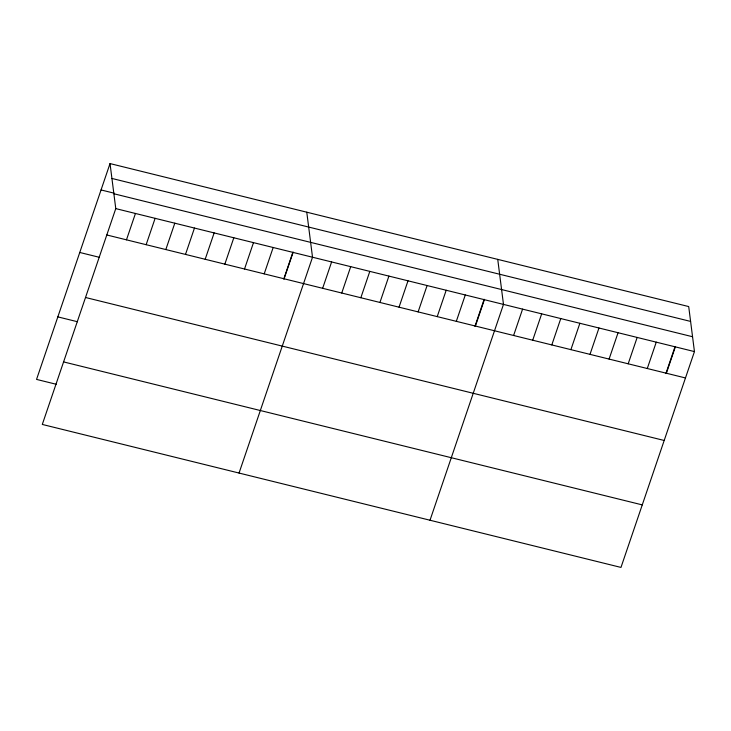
<?xml version="1.0" encoding="UTF-8"?>
<svg xmlns="http://www.w3.org/2000/svg" width="731" height="731" viewBox="0 0 731 731"><rect width="100%" height="100%" fill="white"/><g stroke="black" fill="none" stroke-linecap="round" stroke-linejoin="round"><path stroke-width="1.1" d="M110.025 163.58L115.772 208.609L42.297 424.437L620.975 567.42L694.45 351.593L688.703 306.563L110.025 163.58L36.55 379.407L56.223 384.268M126.472 239.832L135.445 213.47M146.145 244.693L155.118 218.331M165.827 249.554L174.8 223.193M185.5 254.415L194.473 228.054M205.173 259.277L214.146 232.915M224.846 264.138L233.819 237.776M244.519 268.999L253.493 242.637M264.202 273.86L273.175 247.498M283.875 278.721L292.848 252.359M283.966 279.196L293.186 252.104M239.046 473.048L312.521 257.23L306.773 212.2M322.645 288.297L331.618 261.945M341.743 293.021L350.716 266.66M360.84 297.736L369.813 271.384M379.937 302.46L388.91 276.099M399.035 307.175L408.008 280.814M418.123 311.89L427.096 285.538M437.22 316.614L446.193 290.253M456.318 321.329L465.291 294.977M474.931 326.382L484.15 299.29M475.415 326.053L484.388 299.692M430.011 520.234L503.485 304.407L497.738 259.386M513.61 335.483L522.583 309.131M532.707 340.207L541.68 313.846M551.804 344.922L560.778 318.561M570.902 349.637L579.875 323.285M589.999 354.361L598.972 328M609.087 359.076L618.06 332.724M628.185 363.8L637.158 337.439M647.282 368.515L656.255 342.154M665.895 373.568L675.115 346.467M666.38 373.23L675.353 346.878M111.916 178.446L690.594 321.421M101.052 189.941L114.164 193.185M113.872 193.752L692.549 336.735M115.772 208.609L694.45 351.593M106.799 234.971L685.477 377.954M79.761 252.469L99.443 257.33M85.518 297.49L664.196 440.473M57.831 316.879L77.513 321.741M63.588 361.909L642.266 504.893"/></g></svg>
